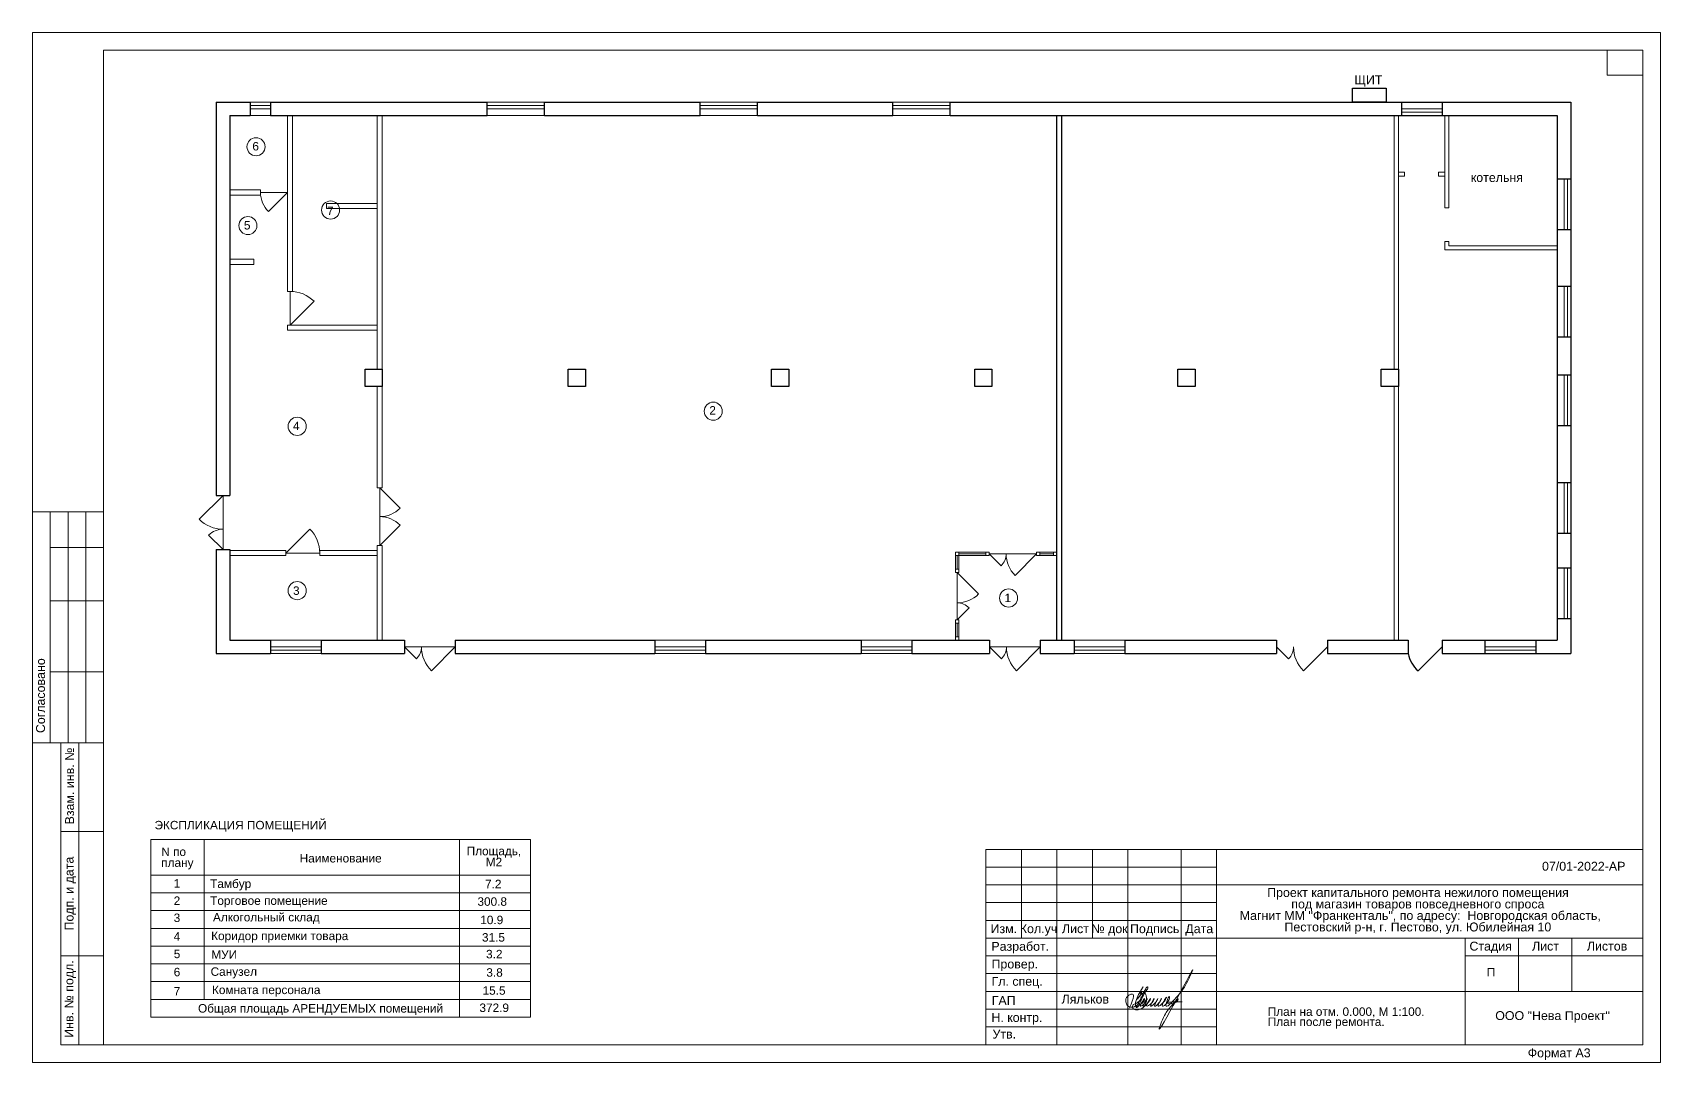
# Model space of a CAD drawing. Header units: metres. Extents: x -564 to -106, y -319 to -159.
# Drawn here: x -564.05 to -515.91, y -200.59 to -170.14 of the extents above; entities that cross this region are included whole.
import ezdxf
from ezdxf.enums import TextEntityAlignment as Align

# ---------------------------------------------------------------- set-up
doc = ezdxf.new("R2010")
doc.units = ezdxf.units.M
doc.header["$MEASUREMENT"] = 0
for name, color, linetype, lineweight in [('Level 1', 7, 'Continuous', 0), ('Level 50', 7, 'Continuous', 0), ('Level 63', 7, 'Continuous', 0)]:
    doc.layers.add(name, color=color, linetype=linetype, lineweight=lineweight)
doc.styles.add('Style-Arial', font='arial.ttf')

msp = doc.modelspace()

# ---------------------------------------------------------------- linework, layer by layer
at = {"color": 7, "linetype": 'Continuous', "lineweight": 13}
for p, q in [((-560.554, -194), (-549.323, -194)), ((-560.554, -194), (-560.554, -199.25)), ((-558.979, -194), (-558.979, -198.725)), ((-551.423, -194), (-551.423, -199.25)), ((-549.323, -194), (-549.323, -199.25)), ((-560.554, -195.05), (-549.323, -195.05)), ((-560.554, -199.25), (-549.323, -199.25))]:
    msp.add_line(p, q, dxfattribs=at)
at = {"color": 7, "linetype": 'Continuous', "lineweight": 0}
for p, q in [((-560.554, -195.575), (-549.323, -195.575)), ((-560.554, -196.1), (-549.323, -196.1)), ((-560.554, -196.625), (-549.323, -196.625)), ((-560.554, -197.15), (-549.323, -197.15)), ((-560.554, -197.675), (-549.323, -197.675)), ((-560.554, -198.2), (-549.323, -198.2)), ((-560.554, -198.725), (-549.323, -198.725))]:
    msp.add_line(p, q, dxfattribs=at)
at = {"color": 5, "linetype": 'Continuous', "lineweight": 0}
msp.add_spline([(-531.621, -198.985), (-531.518, -198.75), (-531.493, -198.656), (-531.493, -198.603), (-531.525, -198.572), (-531.574, -198.572), (-531.651, -198.616), (-531.706, -198.686), (-531.72, -198.727), (-531.72, -198.795), (-531.703, -198.859), (-531.66, -198.919), (-531.611, -198.948), (-531.544, -198.959), (-531.476, -198.941), (-531.418, -198.914), (-531.378, -198.883), (-531.306, -198.76), (-531.24, -198.624), (-531.187, -198.513), (-531.13, -198.416), (-531.093, -198.364), (-531.076, -198.359), (-531.069, -198.384), (-531.08, -198.425), (-531.113, -198.47), (-531.304, -198.838), (-531.365, -198.944), (-531.41, -198.97), (-531.422, -198.949), (-531.428, -198.928), (-531.435, -198.852), (-531.402, -198.729), (-531.307, -198.522), (-531.209, -198.352), (-531.306, -198.549), (-531.243, -198.493), (-531.372, -198.716), (-531.271, -198.586), (-531.197, -198.543), (-531.141, -198.558), (-531.114, -198.618), (-531.106, -198.715), (-531.177, -198.938), (-531.264, -199.002), (-531.329, -199.029), (-531.428, -199.033), (-531.497, -199.004), (-531.51, -198.982), (-531.517, -198.932), (-531.503, -198.88), (-531.428, -198.853), (-531.275, -198.716), (-531.39, -198.943), (-531.331, -198.908), (-531.177, -198.754), (-531.164, -198.709), (-531.29, -198.926), (-531.157, -198.825), (-531.088, -198.702), (-531.206, -198.935), (-531.044, -198.807), (-530.985, -198.702), (-531.108, -198.92), (-530.942, -198.813), (-530.876, -198.702), (-530.986, -198.922), (-530.816, -198.785), (-530.768, -198.702), (-530.87, -198.919), (-530.672, -198.727), (-530.667, -198.714), (-530.766, -198.907), (-530.522, -198.68), (-530.519, -198.67), (-530.643, -198.91), (-530.424, -198.68), (-530.424, -198.651), (-530.533, -198.898), (-530.233, -198.674), (-529.889, -198.181), (-529.754, -197.89), (-530.732, -199.583), (-530.548, -199.151), (-530.324, -198.861), (-530.171, -198.707), (-530.226, -198.804), (-530.496, -198.836), (-530.054, -198.794)], degree=3, dxfattribs=at)
at = {"layer": 'Level 50', "color": 7, "linetype": 'Continuous', "lineweight": 0}
for p, q in [((-564.051, -170.14), (-515.908, -170.14)), ((-564.051, -200.59), (-564.051, -170.14)), ((-515.908, -170.14), (-515.908, -200.59)), ((-557.619, -172.293), (-557.019, -172.293)), ((-550.609, -172.293), (-548.909, -172.293)), ((-544.309, -172.293), (-542.609, -172.293)), ((-538.609, -172.293), (-536.909, -172.293)), ((-557.619, -172.393), (-557.019, -172.393)), ((-550.609, -172.393), (-548.909, -172.393)), ((-544.309, -172.393), (-542.609, -172.393)), ((-538.609, -172.393), (-536.909, -172.393)), ((-522.363, -172.393), (-523.563, -172.393)), ((-522.363, -172.493), (-523.563, -172.493)), ((-518.759, -175.96), (-518.759, -174.46)), ((-518.659, -175.96), (-518.659, -174.46)), ((-557.309, -174.868), (-556.509, -174.868)), ((-556.509, -174.868), (-557.075, -175.434)), ((-518.759, -179.134), (-518.759, -177.634)), ((-518.659, -179.134), (-518.659, -177.634)), ((-556.434, -177.793), (-556.434, -178.793)), ((-556.434, -178.793), (-555.727, -178.086)), ((-518.759, -181.759), (-518.759, -180.259)), ((-518.659, -181.759), (-518.659, -180.259)), ((-558.419, -183.823), (-559.126, -184.53)), ((-558.419, -183.823), (-558.419, -185.423)), ((-553.784, -183.603), (-553.784, -185.303)), ((-553.784, -183.603), (-553.183, -184.204)), ((-518.759, -184.945), (-518.759, -183.445)), ((-518.659, -184.945), (-518.659, -183.445)), ((-556.559, -185.528), (-555.852, -184.821)), ((-553.183, -184.702), (-553.784, -185.303)), ((-558.843, -184.999), (-558.419, -185.423)), ((-556.559, -185.528), (-555.559, -185.528)), ((-536.759, -185.603), (-536.759, -186.003)), ((-536.709, -186.003), (-536.709, -185.603)), ((-536.659, -185.503), (-535.859, -185.503)), ((-535.859, -185.553), (-536.659, -185.553)), ((-536.659, -185.603), (-535.859, -185.603)), ((-536.659, -185.603), (-536.659, -186.003)), ((-535.759, -185.553), (-534.359, -185.553)), ((-535.759, -185.553), (-535.405, -185.907)), ((-534.359, -185.553), (-534.995, -186.189)), ((-534.259, -185.503), (-533.859, -185.503)), ((-533.859, -185.553), (-534.259, -185.553)), ((-534.259, -185.603), (-533.759, -185.603)), ((-536.709, -187.503), (-536.709, -186.103)), ((-536.709, -186.103), (-536.072, -186.739)), ((-518.759, -187.463), (-518.759, -185.963)), ((-518.659, -187.463), (-518.659, -185.963)), ((-536.709, -187.503), (-536.355, -187.149)), ((-536.759, -188.003), (-536.759, -187.603)), ((-536.709, -187.603), (-536.709, -188.003)), ((-536.659, -187.603), (-536.659, -188.003)), ((-555.519, -188.303), (-557.019, -188.303)), ((-555.519, -188.403), (-557.019, -188.403)), ((-553.049, -188.303), (-551.549, -188.303)), ((-553.049, -188.303), (-552.695, -188.657)), ((-551.549, -188.303), (-552.256, -189.01)), ((-544.149, -188.303), (-545.649, -188.303)), ((-544.149, -188.403), (-545.649, -188.403)), ((-538.049, -188.303), (-539.549, -188.303)), ((-538.049, -188.403), (-539.549, -188.403)), ((-535.749, -188.303), (-534.249, -188.303)), ((-535.749, -188.303), (-535.395, -188.657)), ((-534.249, -188.303), (-534.956, -189.01)), ((-531.749, -188.303), (-533.249, -188.303)), ((-531.749, -188.403), (-533.249, -188.403)), ((-527.259, -188.303), (-526.905, -188.657)), ((-525.759, -188.303), (-526.466, -189.01)), ((-519.598, -188.303), (-521.098, -188.303)), ((-519.598, -188.403), (-521.098, -188.403)), ((-515.908, -200.59), (-564.051, -200.59))]:
    msp.add_line(p, q, dxfattribs=at)
at = {"layer": 'Level 50', "color": 7, "linetype": 'Continuous', "lineweight": 13}
for p, q in [((-561.951, -170.665), (-516.433, -170.665)), ((-561.951, -170.665), (-561.951, -200.065)), ((-517.483, -170.665), (-517.483, -171.4)), ((-516.433, -170.665), (-516.433, -200.065)), ((-517.483, -171.4), (-516.433, -171.4)), ((-557.619, -172.193), (-557.019, -172.193)), ((-550.609, -172.193), (-548.909, -172.193)), ((-544.309, -172.193), (-542.609, -172.193)), ((-538.609, -172.193), (-536.909, -172.193)), ((-522.063, -172.193), (-523.563, -172.193)), ((-557.019, -172.593), (-557.619, -172.593)), ((-556.509, -177.793), (-556.509, -172.593)), ((-556.359, -177.793), (-556.359, -172.593)), ((-553.859, -180.093), (-553.859, -172.593)), ((-553.709, -180.603), (-553.709, -172.593)), ((-548.909, -172.593), (-550.609, -172.593)), ((-542.609, -172.593), (-544.309, -172.593)), ((-536.909, -172.593), (-538.609, -172.593)), ((-522.063, -172.593), (-523.563, -172.593)), ((-518.959, -175.96), (-518.959, -174.46)), ((-518.559, -175.96), (-518.559, -174.46)), ((-558.219, -174.793), (-557.309, -174.793)), ((-558.219, -174.943), (-557.309, -174.943)), ((-557.309, -174.943), (-557.309, -174.793)), ((-558.219, -176.843), (-557.509, -176.843)), ((-558.219, -176.993), (-557.509, -176.993)), ((-557.509, -176.993), (-557.509, -176.843)), ((-518.959, -179.134), (-518.959, -177.634)), ((-518.559, -179.134), (-518.559, -177.634)), ((-556.509, -177.793), (-556.359, -177.793)), ((-556.509, -178.943), (-556.509, -178.793)), ((-556.509, -178.793), (-553.859, -178.793)), ((-556.509, -178.943), (-553.859, -178.943)), ((-518.959, -181.759), (-518.959, -180.259)), ((-518.559, -181.759), (-518.559, -180.259)), ((-553.859, -183.603), (-553.859, -180.603)), ((-553.709, -183.603), (-553.709, -180.603)), ((-553.859, -183.603), (-553.709, -183.603)), ((-518.959, -184.945), (-518.959, -183.445)), ((-518.559, -184.945), (-518.559, -183.445)), ((-553.859, -188.103), (-553.859, -185.303)), ((-553.859, -185.303), (-553.709, -185.303)), ((-553.709, -188.103), (-553.709, -185.303)), ((-558.219, -185.453), (-556.559, -185.453)), ((-558.219, -185.603), (-556.559, -185.603)), ((-556.559, -185.603), (-556.559, -185.453)), ((-555.559, -185.603), (-555.559, -185.453)), ((-555.559, -185.453), (-553.859, -185.453)), ((-555.559, -185.603), (-553.859, -185.603)), ((-518.959, -187.463), (-518.959, -185.963)), ((-518.559, -187.463), (-518.559, -185.963)), ((-555.519, -188.103), (-557.019, -188.103)), ((-544.149, -188.103), (-545.649, -188.103)), ((-538.049, -188.103), (-539.549, -188.103)), ((-531.749, -188.103), (-533.249, -188.103)), ((-519.598, -188.103), (-521.098, -188.103)), ((-555.519, -188.503), (-557.019, -188.503)), ((-544.149, -188.503), (-545.649, -188.503)), ((-538.049, -188.503), (-539.549, -188.503)), ((-531.749, -188.503), (-533.249, -188.503)), ((-519.598, -188.503), (-521.098, -188.503)), ((-563.211, -200.065), (-516.433, -200.065))]:
    msp.add_line(p, q, dxfattribs=at)
at = {"layer": 'Level 50', "color": 7, "linetype": 'Continuous', "lineweight": 30}
for p, q in [((-558.619, -172.193), (-558.619, -183.823)), ((-558.619, -172.193), (-557.619, -172.193)), ((-557.619, -172.193), (-557.619, -172.593)), ((-557.019, -172.193), (-557.019, -172.593)), ((-557.019, -172.193), (-550.609, -172.193)), ((-550.609, -172.593), (-550.609, -172.193)), ((-548.909, -172.593), (-548.909, -172.193)), ((-548.909, -172.193), (-544.309, -172.193)), ((-544.309, -172.593), (-544.309, -172.193)), ((-542.609, -172.593), (-542.609, -172.193)), ((-542.609, -172.193), (-538.609, -172.193)), ((-538.609, -172.593), (-538.609, -172.193)), ((-536.909, -172.593), (-536.909, -172.193)), ((-536.909, -172.193), (-518.559, -172.193)), ((-523.563, -172.193), (-523.563, -172.593)), ((-522.363, -172.193), (-522.363, -172.593)), ((-558.219, -172.593), (-558.219, -183.823)), ((-558.219, -172.593), (-557.619, -172.593)), ((-557.019, -172.593), (-550.609, -172.593)), ((-548.909, -172.593), (-544.309, -172.593)), ((-542.609, -172.593), (-538.609, -172.593)), ((-536.909, -172.593), (-518.959, -172.593)), ((-533.759, -188.103), (-533.759, -172.593)), ((-533.609, -188.103), (-533.609, -172.593)), ((-518.959, -174.46), (-518.559, -174.46)), ((-518.959, -175.96), (-518.559, -175.96)), ((-518.959, -177.634), (-518.559, -177.634)), ((-518.959, -179.134), (-518.559, -179.134)), ((-518.959, -180.259), (-518.559, -180.259)), ((-518.959, -181.759), (-518.559, -181.759)), ((-558.619, -183.823), (-558.219, -183.823)), ((-518.959, -183.445), (-518.559, -183.445)), ((-518.959, -184.945), (-518.559, -184.945)), ((-558.619, -185.423), (-558.219, -185.423)), ((-558.619, -185.423), (-558.619, -188.503)), ((-558.219, -185.423), (-558.219, -188.103)), ((-518.959, -185.963), (-518.559, -185.963)), ((-518.959, -187.463), (-518.559, -187.463)), ((-558.219, -188.103), (-557.019, -188.103)), ((-557.019, -188.103), (-557.019, -188.503)), ((-555.519, -188.103), (-555.519, -188.503)), ((-555.519, -188.103), (-553.049, -188.103)), ((-553.049, -188.103), (-553.049, -188.503)), ((-551.549, -188.103), (-551.549, -188.503)), ((-551.549, -188.103), (-545.649, -188.103)), ((-545.649, -188.103), (-545.649, -188.503)), ((-544.149, -188.103), (-544.149, -188.503)), ((-544.149, -188.103), (-539.549, -188.103)), ((-539.549, -188.103), (-539.549, -188.503)), ((-538.049, -188.103), (-538.049, -188.503)), ((-538.049, -188.103), (-535.749, -188.103)), ((-535.749, -188.103), (-535.749, -188.503)), ((-534.249, -188.103), (-534.249, -188.503)), ((-534.249, -188.103), (-533.249, -188.103)), ((-533.249, -188.103), (-533.249, -188.503)), ((-531.749, -188.103), (-531.749, -188.503)), ((-531.749, -188.103), (-527.259, -188.103)), ((-525.759, -188.103), (-523.366, -188.103)), ((-522.366, -188.103), (-518.959, -188.103)), ((-521.098, -188.103), (-521.098, -188.503)), ((-519.598, -188.103), (-519.598, -188.503)), ((-558.619, -188.503), (-557.019, -188.503)), ((-555.519, -188.503), (-553.049, -188.503)), ((-551.549, -188.503), (-545.649, -188.503)), ((-544.149, -188.503), (-539.549, -188.503)), ((-538.049, -188.503), (-535.749, -188.503)), ((-534.249, -188.503), (-533.249, -188.503)), ((-531.749, -188.503), (-527.259, -188.503)), ((-525.759, -188.503), (-523.366, -188.503)), ((-522.366, -188.503), (-518.559, -188.503))]:
    msp.add_line(p, q, dxfattribs=at)
at = {"layer": 'Level 50', "linetype": 'Continuous', "lineweight": 0}
for p, q in [((-555.359, -175.193), (-553.859, -175.193)), ((-555.359, -175.193), (-555.359, -175.193)), ((-555.359, -175.193), (-553.859, -175.193)), ((-555.359, -175.343), (-553.859, -175.343))]:
    msp.add_line(p, q, dxfattribs=at)
at = {"layer": 'Level 50', "color": 7, "linetype": 'Continuous', "lineweight": 20}
msp.add_line((-555.359, -175.193), (-555.359, -175.343), dxfattribs=at)
at = {"layer": 'Level 50', "color": 1, "linetype": 'Continuous', "lineweight": 30}
msp.add_lwpolyline([(-525.02, -171.78), (-524.016, -171.78), (-524.016, -172.193), (-525.02, -172.193)], close=True, dxfattribs=at)
at = {"layer": 'Level 50', "color": 7, "linetype": 'Continuous', "lineweight": 30}
for points in [[(-518.559, -172.193), (-518.559, -188.503)], [(-518.959, -172.593), (-518.959, -188.103)], [(-527.259, -188.103), (-527.259, -188.503)], [(-525.759, -188.103), (-525.759, -188.503)], [(-523.366, -188.103), (-523.366, -188.503)], [(-522.366, -188.103), (-522.366, -188.503)]]:
    msp.add_lwpolyline(points, dxfattribs=at)
at = {"layer": 'Level 50', "color": 7, "linetype": 'Continuous', "lineweight": 13}
for points in [[(-523.779, -172.593), (-523.779, -180.093)], [(-523.659, -172.593), (-523.659, -188.103)], [(-522.289, -172.593), (-522.289, -175.32)], [(-522.169, -172.593), (-522.169, -175.32)], [(-523.474, -174.265), (-523.659, -174.265)], [(-523.474, -174.385), (-523.474, -174.265)], [(-522.289, -174.265), (-522.474, -174.265)], [(-522.474, -174.385), (-522.474, -174.265)], [(-523.474, -174.385), (-523.659, -174.385)], [(-522.289, -174.385), (-522.474, -174.385)], [(-522.289, -175.32), (-522.169, -175.32)], [(-522.289, -176.32), (-522.289, -176.563)], [(-522.289, -176.32), (-522.169, -176.32)], [(-522.289, -176.563), (-518.959, -176.563)], [(-522.169, -176.32), (-522.169, -176.443)], [(-522.169, -176.443), (-518.959, -176.443)], [(-523.779, -180.603), (-523.779, -188.103)]]:
    msp.add_lwpolyline(points, dxfattribs=at)
at = {"layer": 'Level 50', "color": 7, "linetype": 'Continuous', "lineweight": 30, "flags": 128}
for points in [[(-554.219, -180.093), (-553.709, -180.093), (-553.709, -180.603), (-554.219, -180.603), (-554.219, -180.093)], [(-548.209, -180.093), (-547.699, -180.093), (-547.699, -180.603), (-548.209, -180.603), (-548.209, -180.093)], [(-542.199, -180.093), (-541.689, -180.093), (-541.689, -180.603), (-542.199, -180.603), (-542.199, -180.093)], [(-536.189, -180.093), (-535.679, -180.093), (-535.679, -180.603), (-536.189, -180.603), (-536.189, -180.093)], [(-530.179, -180.093), (-529.669, -180.093), (-529.669, -180.603), (-530.179, -180.603), (-530.179, -180.093)], [(-524.169, -180.093), (-523.659, -180.093), (-523.659, -180.603), (-524.169, -180.603), (-524.169, -180.093)]]:
    msp.add_lwpolyline(points, close=True, dxfattribs=at)
at = {"layer": 'Level 50', "color": 7, "linetype": 'Continuous', "lineweight": 13, "flags": 128}
for points in [[(-536.759, -185.503), (-536.659, -185.503), (-536.659, -185.603), (-536.759, -185.603), (-536.759, -185.503)], [(-535.859, -185.503), (-535.759, -185.503), (-535.759, -185.603), (-535.859, -185.603), (-535.859, -185.503)], [(-534.359, -185.503), (-534.259, -185.503), (-534.259, -185.603), (-534.359, -185.603), (-534.359, -185.503)], [(-533.859, -185.503), (-533.759, -185.503), (-533.759, -185.603), (-533.859, -185.603), (-533.859, -185.503)], [(-536.759, -186.103), (-536.759, -186.003), (-536.659, -186.003), (-536.659, -186.103), (-536.759, -186.103)], [(-536.759, -187.603), (-536.759, -187.503), (-536.659, -187.503), (-536.659, -187.603), (-536.759, -187.603)], [(-536.759, -188.003), (-536.659, -188.003), (-536.659, -188.103), (-536.759, -188.103), (-536.759, -188.003)]]:
    msp.add_lwpolyline(points, close=True, dxfattribs=at)
at = {"layer": 'Level 50', "color": 7, "linetype": 'Continuous', "lineweight": 25}
msp.add_lwpolyline([(-522.366, -188.303), (-523.073, -189.01)], dxfattribs=at)
at = {"layer": 'Level 50', "color": 7, "linetype": 'Continuous', "lineweight": 0}
for centre in [(-557.442, -173.516), (-555.237, -175.387), (-557.683, -175.846), (-543.921, -181.335), (-556.225, -181.782), (-556.225, -186.64), (-535.186, -186.858)]:
    msp.add_circle(centre, 0.268, dxfattribs=at)
for centre, radius, start, end in [((-556.509, -174.868), 0.8, 180, 225), ((-556.434, -178.793), 1, 45, 90), ((-553.784, -183.603), 0.85, 270, 315), ((-558.419, -183.823), 1, 225, 270), ((-558.419, -185.423), 0.6, 90, 135), ((-556.559, -185.528), 1, 0, 45), ((-553.784, -185.303), 0.85, 45, 90), ((-535.759, -185.553), 0.5, 315, 0), ((-534.359, -185.553), 0.9, 180, 225), ((-536.709, -186.103), 0.9, 270, 315), ((-536.709, -187.503), 0.5, 45, 90), ((-553.049, -188.303), 0.5, 315, 0), ((-551.549, -188.303), 1, 180, 225), ((-535.749, -188.303), 0.5, 315, 0), ((-534.249, -188.303), 1, 180, 225), ((-527.259, -188.303), 0.5, 315, 0), ((-525.759, -188.303), 1, 180, 225)]:
    msp.add_arc(centre, radius, start, end, dxfattribs=at)
at = {"layer": 'Level 50', "color": 7, "linetype": 'Continuous', "lineweight": 25}
msp.add_arc((-522.513, -188.348), 0.867, 190.2718, 229.7477, dxfattribs=at)
at = {"layer": 'Level 63', "color": 7, "linetype": 'Continuous', "lineweight": 13}
for p, q in [((-564.051, -184.315), (-561.951, -184.315)), ((-564.051, -184.315), (-564.051, -191.14)), ((-563.526, -184.315), (-563.526, -191.14)), ((-563.001, -184.315), (-563.001, -191.14)), ((-562.476, -184.315), (-562.476, -191.14)), ((-563.526, -185.365), (-561.951, -185.365)), ((-563.526, -186.94), (-561.951, -186.94)), ((-563.526, -189.04), (-561.951, -189.04)), ((-564.051, -191.14), (-561.951, -191.14)), ((-563.211, -191.14), (-561.951, -191.14)), ((-562.686, -200.065), (-562.686, -191.14)), ((-563.211, -193.765), (-561.951, -193.765)), ((-535.858, -194.29), (-516.433, -194.29)), ((-535.858, -194.29), (-535.858, -200.065)), ((-534.808, -194.29), (-534.808, -196.915)), ((-533.758, -194.29), (-533.758, -200.065)), ((-532.708, -194.29), (-532.708, -196.915)), ((-531.658, -194.29), (-531.658, -200.065)), ((-530.083, -194.29), (-530.083, -200.065)), ((-529.033, -194.29), (-529.033, -200.065)), ((-529.033, -195.34), (-516.433, -195.34)), ((-535.858, -196.39), (-529.033, -196.39)), ((-535.858, -196.915), (-529.033, -196.915)), ((-529.033, -196.915), (-516.433, -196.915)), ((-563.211, -197.44), (-561.951, -197.44)), ((-521.683, -197.44), (-516.433, -197.44)), ((-529.033, -198.49), (-516.433, -198.49))]:
    msp.add_line(p, q, dxfattribs=at)
at = {"layer": 'Level 63', "color": 7, "linetype": 'Continuous', "lineweight": 0}
for p, q in [((-535.858, -194.815), (-529.033, -194.815)), ((-535.858, -195.34), (-529.033, -195.34)), ((-535.858, -195.865), (-529.033, -195.865)), ((-535.858, -197.44), (-529.033, -197.44)), ((-535.858, -197.965), (-529.033, -197.965)), ((-535.858, -198.49), (-529.033, -198.49)), ((-535.858, -199.015), (-529.033, -199.015)), ((-535.858, -199.54), (-529.033, -199.54))]:
    msp.add_line(p, q, dxfattribs=at)
at = {"layer": 'Level 63', "color": 7, "linetype": 'Continuous', "lineweight": 13, "flags": 128}
for points in [[(-561.951, -200.065), (-563.211, -200.065), (-563.211, -191.14)], [(-521.683, -196.915), (-521.683, -200.065)], [(-520.108, -196.915), (-520.108, -198.49)], [(-518.533, -196.915), (-518.533, -198.49)]]:
    msp.add_lwpolyline(points, dxfattribs=at)

# ---------------------------------------------------------------- texts
at = {"color": 7, "linetype": 'Continuous', "lineweight": 0, "style": 'Style-Arial'}
for s, p in [('6', (-557.453, -173.375)), ('5', (-557.703, -175.712)), ('7', (-555.248, -175.288)), ('2', (-543.939, -181.185)), ('4', (-556.252, -181.644)), ('3', (-556.251, -186.515)), ('1', (-535.209, -186.73)), ('1', (-559.78, -195.169)), ('2', (-559.78, -195.683)), ('3', (-559.78, -196.188)), ('4', (-559.78, -196.738)), ('5', (-559.779, -197.256)), ('6', (-559.78, -197.793)), ('7', (-559.78, -198.36))]:
    msp.add_text(s, height=0.25, dxfattribs=at).set_placement(p, align=Align.TOP_CENTER)
at = {"color": 7, "lineweight": 13, "style": 'Style-Arial'}
msp.add_text('ЭКСПЛИКАЦИЯ ПОМЕЩЕНИЙ ', height=0.25, dxfattribs=at).set_placement((-557.849, -193.573), align=Align.MIDDLE_CENTER)
at = {"color": 7, "linetype": 'Continuous', "lineweight": 0, "style": 'Style-Arial'}
for s, p in [('Тамбур', (-558.8, -195.18)), ('Торговое помещение', (-558.8, -195.681)), ('Санузел', (-558.785, -197.779))]:
    msp.add_text(s, height=0.25, dxfattribs=at).set_placement(p, align=Align.TOP_LEFT)
at = {"color": 7, "linetype": 'Continuous', "lineweight": 30, "style": 'Style-Arial'}
for s, height, p in [('Проект капитального ремонта нежилого помещения', 0.2625, (-527.539, -195.697)), ('под магазин товаров повседневного спроса', 0.2625, (-526.825, -196.036)), (' Магнит ММ "Франкенталь", по адресу:  Новгородская область,', 0.2625, (-528.451, -196.376)), ('Пестовский р-н, г. Пестово, ул. Юбилейная 10', 0.2625, (-527.028, -196.716)), ('План на отм. 0.000, М 1:100.', 0.25, (-527.522, -199.212)), ('План после ремонта.', 0.25, (-527.522, -199.512))]:
    msp.add_text(s, height=height, dxfattribs=at).set_placement(p)
at = {"color": 7, "linetype": 'Continuous', "lineweight": 0, "style": 'Style-Arial'}
msp.add_text('Ляльков', height=0.2625, dxfattribs=at).set_placement((-533.619, -198.718), align=Align.MIDDLE_LEFT)
at = {"color": 7, "linetype": 'Continuous', "lineweight": 13, "style": 'Style-Arial'}
for s, height, p in [('Общая площадь АРЕНДУЕМЫХ помещений', 0.25, (-559.158, -198.865)), ('ООО "Нева Проект"', 0.2625, (-520.794, -199.074))]:
    msp.add_text(s, height=height, dxfattribs=at).set_placement(p, align=Align.TOP_LEFT)
at = {"color": 7, "linetype": 'Continuous', "lineweight": 13, "char_height": 0.25, "attachment_point": 4, "style": 'Style-Arial'}
for s, insert, line_spacing_factor in [('N по \\Pплану', (-560.245, -194.56), 0.776524), ('Наименование', (-556.151, -194.554), 0.6)]:
    msp.add_mtext(s, dxfattribs=dict(at, insert=insert, line_spacing_factor=line_spacing_factor))
at = {"color": 7, "linetype": 'Continuous', "lineweight": 0, "char_height": 0.25, "style": 'Style-Arial'}
for s, insert, attachment_point, line_spacing_factor in [('Площадь,\\PМ2', (-550.406, -194.214), 2, 0.776524), ('Комната персонала\\P', (-558.744, -198.319), 1, 0.6)]:
    msp.add_mtext(s, dxfattribs=dict(at, insert=insert, attachment_point=attachment_point, line_spacing_factor=line_spacing_factor))
at = {"layer": 'Level 1', "color": 1, "linetype": 'Continuous', "lineweight": 30, "style": 'Style-Arial'}
msp.add_text('ЩИТ', height=0.2625, dxfattribs=at).set_placement((-524.961, -171.667))
at = {"layer": 'Level 1', "color": 7, "linetype": 'Continuous', "lineweight": 30, "style": 'Style-Arial'}
for s, p in [('котельня', (-521.515, -174.556)), ('07/01-2022-АР', (-519.411, -194.92))]:
    msp.add_text(s, height=0.2625, dxfattribs=at).set_placement(p)
at = {"layer": 'Level 50', "color": 7, "linetype": 'Continuous', "lineweight": 30, "style": 'Style-Arial'}
for s, p in [('7.2', (-550.669, -195.188)), ('300.8', (-550.894, -195.708)), ('10.9', (-550.811, -196.251)), ('31.5', (-550.76, -196.767)), ('3.2', (-550.639, -197.262)), ('3.8', (-550.631, -197.805)), ('П', (-521.046, -197.798)), ('15.5', (-550.743, -198.338)), ('372.9', (-550.835, -198.848))]:
    msp.add_text(s, height=0.25, dxfattribs=at).set_placement(p, align=Align.TOP_LEFT)
at = {"layer": 'Level 50', "color": 7, "linetype": 'Continuous', "lineweight": 0, "style": 'Style-Arial'}
for s, p in [('Алкогольный склад', (-558.716, -196.17)), ('Коридор приемки товара', (-558.769, -196.723)), ('МУИ', (-558.765, -197.276))]:
    msp.add_text(s, height=0.25, dxfattribs=at).set_placement(p, align=Align.TOP_LEFT)
at = {"layer": 'Level 63', "color": 7, "linetype": 'Continuous', "lineweight": 0, "style": 'Style-Arial'}
for s, p in [('Согласовано', (-563.816, -189.746)), ('Взам. инв. №', (-562.956, -192.416)), ('Подп. и дата', (-562.97, -195.597)), ('Инв. № подл.', (-562.975, -198.714))]:
    msp.add_text(s, height=0.2625, rotation=90, dxfattribs=at).set_placement(p, align=Align.MIDDLE_CENTER)
for s, p in [('Изм.', (-535.326, -196.636)), ('Кол.уч', (-534.3, -196.636)), ('Лист', (-533.209, -196.636)), ('№ док', (-532.202, -196.636)), ('Подпись', (-530.865, -196.636)), ('Дата', (-529.547, -196.636)), ('Разработ.', (-534.841, -197.157)), ('Стадия', (-520.929, -197.151)), ('Лист', (-519.307, -197.151)), ('Листов', (-517.487, -197.151)), ('Провер.', (-535.003, -197.68)), ('Гл. спец.', (-534.934, -198.191)), ('ГАП', (-535.332, -198.76)), ('Н. контр.', (-534.939, -199.261)), ('Утв.', (-535.313, -199.752)), ('Формат А3', (-518.903, -200.307))]:
    msp.add_text(s, height=0.2625, dxfattribs=at).set_placement(p, align=Align.MIDDLE_CENTER)

doc.saveas('drawing.dxf')
